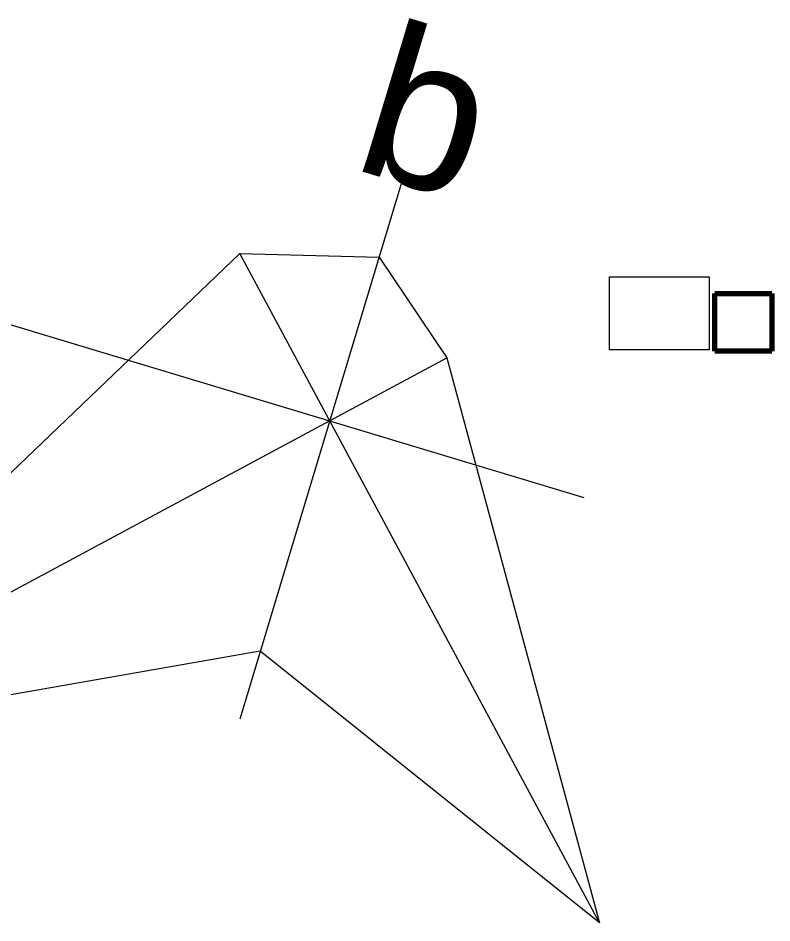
# Model space of a CAD drawing. Header units: millimetres. Extents: x 25998 to 252958, y -15958 to 83425.
# Drawn here: x 226586 to 252958, y -15958 to 15718 of the extents above; entities that cross this region are included whole.
import ezdxf

# ---------------------------------------------------------------- set-up
doc = ezdxf.new("R2010")
doc.units = ezdxf.units.MM
doc.linetypes.add('Dash_2_', pattern=[6.35, 3.175, -3.175])
for name, color, linetype, lineweight in [('A-DETL-WIDE', 214, 'Continuous', 70), ('G-ANNO-REFR', 1, 'Dash_2_', 18), ('HOA GIO_TIEN GIANG_dwg-1', 250, 'Continuous', 18), ('TEXT', 7, 'Continuous', 9), ('TEXT-1', 7, 'Continuous', 18)]:
    doc.layers.add(name, color=color, linetype=linetype, lineweight=lineweight)
doc.styles.add('Arial_1', font='arial_0.ttf', dxfattribs={"height": 5335.983317})
picture_1 = doc.add_image_def('image1.pdf', size_in_pixel=(6567, 4814))
picture_2 = doc.add_image_def('image2.pdf', size_in_pixel=(4758, 4800))

# ---------------------------------------------------------------- blocks, each defined once
blk = doc.blocks.new('HOA GIO_TIEN GIANG_dwg-1605386-TỔNG THỂ_HOA GIÓ')
at = {"layer": 'TEXT'}
for p, q in [((8395, 10147), (2680, -8828)), ((15264, -15958), (2679, 7475)), ((-5985, 5174), (14714, -1060)), ((-15264, -9710), (9926, 3819))]:
    blk.add_line(p, q, dxfattribs=at)
at = {"layer": 'TEXT', "flags": 128}
blk.add_lwpolyline([(7552, 7347), (9926, 3819), (15264, -15958), (3396, -6448), (-15264, -9710), (2679, 7475), (7552, 7347), (9926, 3819), (15264, -15958), (3396, -6448), (-15264, -9710), (2679, 7475)], close=True, dxfattribs=at)
at = {"layer": 'TEXT-1', "insert": (8045, 15591), "char_height": 5336, "width": 4124.3, "attachment_point": 1, "rotation": 343.2379, "line_spacing_factor": 0.941778, "style": 'Arial_1'}
blk.add_mtext('b', dxfattribs=at)

msp = doc.modelspace()

# ---------------------------------------------------------------- linework, layer by layer
at = {"layer": 'A-DETL-WIDE'}
for p, q in [((250958.3, 6071.5), (252958.3, 6071.5)), ((250958.3, 4054), (250958.3, 6071.5)), ((252958.3, 6071.5), (252958.3, 4054)), ((252958.3, 4054), (250958.3, 4054))]:
    msp.add_line(p, q, dxfattribs=at)

# ---------------------------------------------------------------- block references
at = {"layer": 'HOA GIO_TIEN GIANG_dwg-1'}
msp.add_blockref('HOA GIO_TIEN GIANG_dwg-1605386-TỔNG THỂ_HOA GIÓ', (231663.1, 0), dxfattribs=at)

# ---------------------------------------------------------------- pictures from other files: only their frames are drawn
at = {"layer": 'G-ANNO-REFR'}
image = msp.add_image(picture_1, insert=(247275.5, 4105.3), size_in_units=(3482.8, 2553.2), dxfattribs=at)
image.dxf.flags = 7
image = msp.add_image(picture_2, insert=(250958.3, 4054), size_in_units=(2000, 2017.5), dxfattribs=at)
image.dxf.flags = 7

doc.saveas('drawing.dxf')
